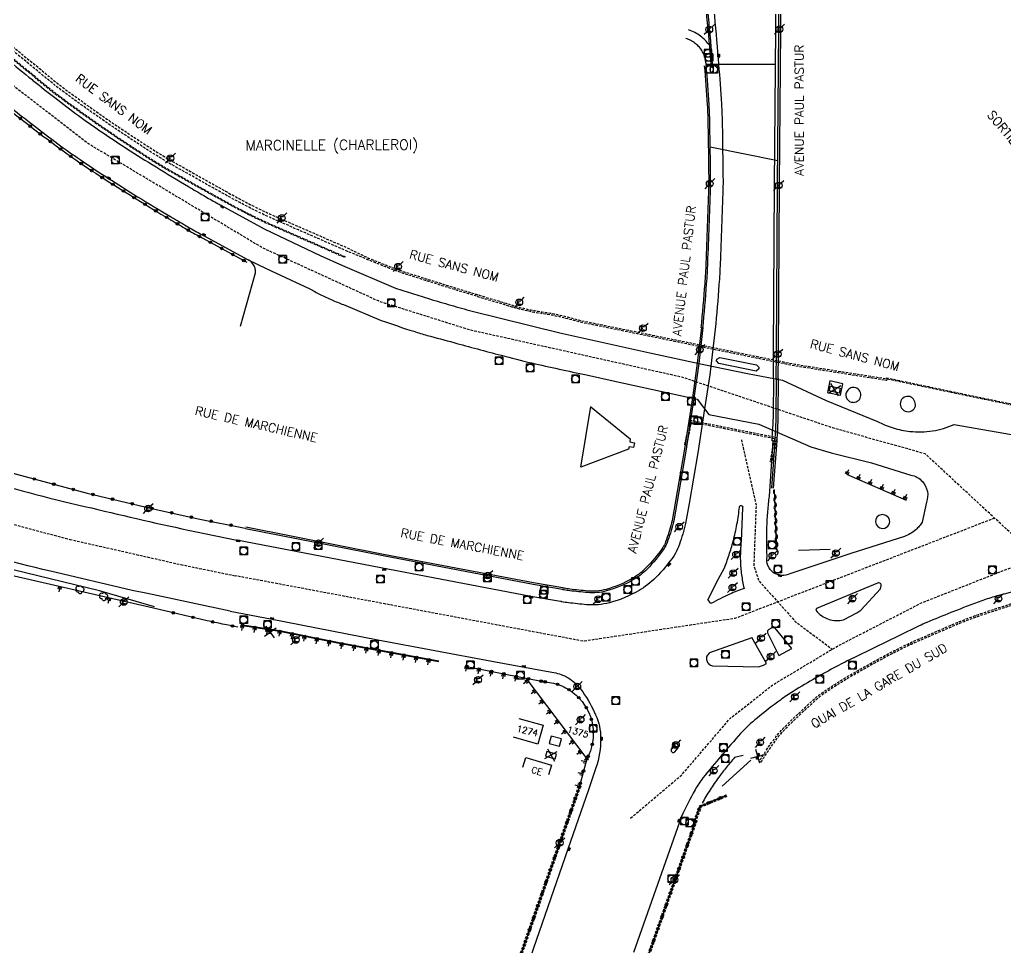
# Model space of a CAD drawing. Header units: millimetres. Extents: x 154000 to 155001, y 121000 to 122000.
# Drawn here: x 154498.4 to 154693.5, y 121604.3 to 121787.9 of the extents above; entities that cross this region are included whole.
import ezdxf
from ezdxf.enums import TextEntityAlignment as Align

# ---------------------------------------------------------------- set-up
doc = ezdxf.new("R2010")
doc.units = ezdxf.units.MM
doc.linetypes.add('DASHED', pattern=[0.75, 0.5, -0.25])
doc.layers.get('0').update_dxf_attribs({"linetype": 'CONTINUOUS'})
for name, color, linetype in [('W0001', 6, 'DASHED'), ('W0008', 7, 'CONTINUOUS'), ('W0017', 7, 'CONTINUOUS'), ('W0100', 7, 'CONTINUOUS'), ('W0112', 1, 'DASHED'), ('W0120', 7, 'CONTINUOUS'), ('W0211', 2, 'CONTINUOUS'), ('W0300', 7, 'CONTINUOUS'), ('W0302', 3, 'CONTINUOUS'), ('W0310', 3, 'CONTINUOUS'), ('W0322', 7, 'CONTINUOUS'), ('W0400', 7, 'CONTINUOUS'), ('W0420', 7, 'CONTINUOUS'), ('W0471', 7, 'CONTINUOUS'), ('W0980', 7, 'CONTINUOUS'), ('W0984', 7, 'CONTINUOUS'), ('W0989', 7, 'CONTINUOUS'), ('W0991', 7, 'CONTINUOUS')]:
    doc.layers.add(name, color=color, linetype=linetype)
doc.styles.get("Standard").update_dxf_attribs({"font": 'romans.shx', "width": 0.85})

# ---------------------------------------------------------------- blocks, each defined once
blk = doc.blocks.new('t322o')
at = {"color": 0, "linetype": 'Continuous'}
for radius in [0.25, 0.15]:
    blk.add_circle((0, 0), radius, dxfattribs=at)
blk = doc.blocks.new('t211o')
at = {"color": 0, "linetype": 'Continuous'}
for p, q in [((-0.29, 0.5), (-0.29, 0)), ((0, 1), (0, 0)), ((0.29, 0.5), (0.29, 0))]:
    blk.add_line(p, q, dxfattribs=at)
blk = doc.blocks.new('T471')
for p, q in [((-0.333334, 0.333334), (-0.333334, -0.333334)), ((-0.333334, 0.333334), (0.333334, 0.333334)), ((-0.333334, 0), (0, 0)), ((0.500001, 0.500001), (1.000002, 1.000002)), ((-0.500001, -0.500001), (-1.000002, -1.000002)), ((-0.333334, -0.333334), (0.333334, -0.333334))]:
    blk.add_line(p, q)
blk.add_ellipse((0, 0), major_axis=(0.471405, 0.471405), ratio=1, start_param=5.4977871438, end_param=11.780972451)
blk = doc.blocks.new('T400')
for p, q in [((-0.15, 0.3), (0.15, 0.3)), ((-0.15, -0.25), (-0.15, 0.3)), ((-0.15, 0.15), (0.15, 0.15)), ((-0.15, 0), (0.15, 0)), ((0.15, 0.3), (0.15, -0.25)), ((-0.15, -0.15), (0.15, -0.15)), ((-0.15, -0.25), (-0.15, -0.3)), ((-0.15, -0.3), (0.15, -0.3)), ((0.15, -0.3), (0.15, -0.25))]:
    blk.add_line(p, q)
blk = doc.blocks.new('T420')
for p, q in [((0.75, 0.75), (-0.75, 0.75)), ((-0.75, 0.75), (-0.75, -0.75)), ((0.75, 0.75), (0.75, -0.75)), ((0.75, -0.75), (-0.75, -0.75))]:
    blk.add_line(p, q)
blk.add_ellipse((0, 0), major_axis=(-0.53, 0.53), ratio=1, start_param=3.926991, end_param=10.210176)
blk = doc.blocks.new('t991o')
at = {"color": 0, "linetype": 'Continuous'}
for p, q in [((-1, 1), (1, -1)), ((-1, -1), (1, 1))]:
    blk.add_line(p, q, dxfattribs=at)
blk = doc.blocks.new('t310o')
at = {"color": 0, "linetype": 'Continuous'}
for centre, start, end in [((-0.5, 0.38), 216.8699, 323.1304), ((0.5, -0.37), 36.8699, 143.1303)]:
    blk.add_arc(centre, 0.625, start, end, dxfattribs=at)
blk = doc.blocks.new('T300')
for p, q in [((-0.8, 0.51), (-0.86, 0.34)), ((-0.86, 0.34), (-0.86, 0.17)), ((-0.86, 0.17), (-0.74, 0.06)), ((-0.69, 0.63), (-0.8, 0.51)), ((-0.8, -0.06), (-0.74, 0.06)), ((-0.74, 0.06), (-0.69, 0.11)), ((-0.57, 0.69), (-0.69, 0.63)), ((-0.46, 0.69), (-0.57, 0.69)), ((-0.29, 0.63), (-0.46, 0.69)), ((-0.29, 0.63), (-0.17, 0.74)), ((-0.23, 0.57), (-0.29, 0.63)), ((-0.17, 0.74), (-0.06, 0.8)), ((-0.06, 0.8), (0.06, 0.8)), ((0.06, 0.8), (0.23, 0.74)), ((0.23, 0.74), (0.34, 0.63)), ((0.34, 0.63), (0.4, 0.51)), ((0.46, 0.46), (0.34, 0.46)), ((0.4, 0.51), (0.4, 0.46)), ((0.57, 0.4), (0.46, 0.46)), ((0.57, 0.4), (0.69, 0.29)), ((0.69, 0.29), (0.74, 0.17)), ((0.74, 0.06), (0.69, -0.17)), ((0.74, 0.17), (0.74, 0.06)), ((-0.8, -0.17), (-0.8, -0.06)), ((-0.8, -0.23), (-0.8, -0.17)), ((-0.74, -0.34), (-0.8, -0.23)), ((-0.69, -0.4), (-0.74, -0.34)), ((-0.51, -0.46), (-0.69, -0.4)), ((-0.4, -0.46), (-0.51, -0.46)), ((-0.4, -0.46), (-0.34, -0.46)), ((-0.34, -0.46), (-0.34, -0.4)), ((-0.34, -0.51), (-0.34, -0.46)), ((-0.29, -0.63), (-0.34, -0.51)), ((-0.17, -0.74), (-0.29, -0.63)), ((-0.06, -0.8), (-0.17, -0.74)), ((0.06, -0.8), (-0.06, -0.8)), ((0.17, -0.74), (0.06, -0.8)), ((0.23, -0.69), (0.17, -0.74)), ((0.29, -0.46), (0.23, -0.46)), ((0.29, -0.63), (0.23, -0.69)), ((0.46, -0.4), (0.29, -0.46)), ((0.34, -0.51), (0.29, -0.63)), ((0.34, -0.51), (0.34, -0.46)), ((0.57, -0.34), (0.46, -0.4)), ((0.63, -0.29), (0.57, -0.34)), ((0.69, -0.17), (0.63, -0.29))]:
    blk.add_line(p, q)

msp = doc.modelspace()

# ---------------------------------------------------------------- linework, layer by layer
at = {"layer": 'W0001', "flags": 128}
for points in [[(154699.76, 121681.47), (154677.65, 121701.96), (154659.29, 121707.11), (154629.66, 121717.09), (154587.56, 121726.46), (154569.68, 121732.09), (154546.49, 121742.72), (154512.02, 121763.32), (154494.41, 121776.93), (154472.35, 121797.85), (154455.27, 121816.04), (154430.91, 121840.41), (154422.7, 121847.01), (154413.52, 121852.64), (154404.98, 121856.02), (154390, 121859.4), (154380.77, 121859.74), (154364.34, 121858.13)], [(154641.27, 121704.73), (154644.17, 121691.88), (154643.72, 121679.83), (154644.72, 121676.82), (154652, 121668.73), (154659.25, 121663.3)], [(154691.38, 121689.23), (154639.99, 121669.38), (154610.03, 121664.87), (154541.19, 121677.81)], [(154619.34, 121629.87), (154629.4, 121638.36), (154639.04, 121649.6), (154647.41, 121656.2), (154660.3, 121663.92), (154676.89, 121672.46), (154699.76, 121681.47), (154728.27, 121685.98)]]:
    msp.add_lwpolyline(points, dxfattribs=at)
at = {"layer": 'W0001'}
msp.add_lwpolyline([(154000, 121849.38), (154049.88, 121845.43), (154104.88, 121841.62), (154124.97, 121839.63), (154159.61, 121836.66), (154193.77, 121833.36), (154220.12, 121829.77), (154253.12, 121819.44), (154272.57, 121811.1), (154291.6, 121801.03), (154309.42, 121788.16), (154318.93, 121781.76), (154336.73, 121769.72), (154350.91, 121761.57), (154390.18, 121733.46), (154409.25, 121721.74), (154432.86, 121710.26), (154463.63, 121698.31), (154487.14, 121690.63), (154508.31, 121685.04), (154530.28, 121680.05), (154541.19, 121677.81)], dxfattribs=at)
at = {"layer": 'W0008', "flags": 128}
for points in [[(154633.8, 121805.05, -0.001139), (154634.02, 121803.62, -0.004332), (154634.79, 121798.19, -0.007607), (154635.91, 121788.61, -0.007607), (154636.74, 121779.01, -0.006264), (154637.32, 121771.21, -0.011658), (154637.48, 121767.01, -0.000522), (154637.62, 121756.65, -0.005475), (154637.63, 121755.67, -0.006394), (154637.6, 121754.39, -0.000553), (154637.07, 121739.67, -0.009535), (154636.83, 121735.46, -0.004538), (154636.09, 121726.63), (154635.22, 121719.34)], [(154467.88, 121798.18), (154471.43, 121793.86), (154473.26, 121791.43), (154473.91, 121790.69), (154477.47, 121787.13), (154480.01, 121784.6), (154483.47, 121781.5, 0.002832), (154488.42, 121777.27, 0.004624), (154491.49, 121774.73, 0.000077), (154496.5, 121770.65, 0.001057), (154496.87, 121770.36, 0.005266), (154501.15, 121766.99, 0.004759), (154505.95, 121763.35, 0.009382), (154510.36, 121760.21, 0.00773), (154515.83, 121756.59, 0.004225), (154521.76, 121752.86, 0.003883), (154528.29, 121748.91, 0.002433), (154531.39, 121747.08, 0.002852), (154534.06, 121745.55, 0.02478), (154534.38, 121745.39, -0.020373), (154534.77, 121745.19), (154543.62, 121740.38)], [(154495.85, 121780.09, 0.000077), (154500.86, 121776.02, 0.001057), (154501.21, 121775.75, 0.005266), (154505.37, 121772.46, 0.004759), (154510.07, 121768.91, 0.009382), (154514.27, 121765.92, 0.00773), (154519.56, 121762.42, 0.004225), (154525.4, 121758.75, 0.003883), (154531.83, 121754.85, 0.002433), (154534.87, 121753.06, 0.00271), (154537.34, 121751.64, -0.016834), (154538.08, 121751.27), (154546.93, 121746.45), (154557.9, 121741.25), (154562.31, 121739.21), (154572.79, 121734.78, 0.002792), (154576.16, 121733.68, 0.002792), (154579.54, 121732.63, 0.003453), (154583.74, 121731.38, 0.003453), (154587.95, 121730.19), (154605.32, 121725.93), (154623.12, 121721.97), (154633.53, 121719.69), (154642.45, 121717.84), (154649.39, 121716.53), (154658.06, 121712.53), (154668.2, 121708.39, 0.048357), (154671.31, 121707.09, 0.048357), (154674.63, 121706.41, 0.064197), (154679.1, 121706.52, 0.064197), (154683.4, 121707.76), (154697.36, 121705.34)], [(154380.31, 121754.57, 0.0686), (154379.03, 121754.66, 0.0705), (154377.77, 121754.25), (154378.03, 121753.64), (154376.29, 121752.26), (154377.69, 121750.55), (154377.6, 121750.41), (154396.87, 121737.31, 0.038358), (154429.56, 121719.39, 0.02132), (154461.98, 121706.26, -0.0128), (154490.71, 121696.96, 0.0166), (154512.62, 121691.25, 0.0077), (154533.07, 121686.6), (154541.38, 121684.89)], [(154542.14, 121727.26), (154545.11, 121737.8, 0.063952), (154545.04, 121738.52, 0.063952), (154544.8, 121739.19, 0.075365), (154544.3, 121739.87, 0.075365), (154543.62, 121740.38), (154547.2, 121738.67), (154555.83, 121734.63, 0.006284), (154556.85, 121734.06, 0.006284), (154557.89, 121733.52, 0.013539), (154560.17, 121732.45, 0.013539), (154562.5, 121731.5), (154569.99, 121728.35, 0.004696), (154576.41, 121726.21, 0.011474), (154579.07, 121725.41, 0.000693), (154584.32, 121723.99, 0.000388), (154593.72, 121721.46, 0.009115), (154599.74, 121719.96, 0.00507), (154610.63, 121717.58), (154616.5, 121716.28), (154632.53, 121712.77), (154634.85, 121709.73), (154644.73, 121707.84), (154654.99, 121703.32), (154659.04, 121702.19), (154667, 121700.21), (154674.81, 121697.76, -0.082639), (154676.07, 121697.3, -0.082639), (154677.11, 121696.46, -0.134157), (154678.07, 121694.53, -0.134157), (154677.91, 121692.39), (154677.05, 121688.47, -0.035648), (154676.47, 121687.67, -0.035648), (154675.78, 121686.95, -0.047159), (154674.72, 121686.18, -0.047159), (154673.53, 121685.61), (154662.91, 121682.24), (154650.88, 121678.23, -0.136554), (154649.24, 121677.89, -0.136554), (154647.65, 121678.44, -0.146473), (154646.53, 121679.84, -0.146473), (154646.37, 121681.63, -0.011487), (154646.27, 121684.62, -0.011487), (154646.32, 121687.61, -0.011507), (154646.5, 121690.61, -0.011507), (154646.82, 121693.59), (154647.3, 121700.51), (154647.56, 121704.51), (154647.38, 121704.55), (154647.44, 121706.65)], [(154633.98, 121710.87), (154632.62, 121702.13), (154630.93, 121692.15), (154630.22, 121688.18), (154630.07, 121687.62, -0.026932), (154628.81, 121683.58, -0.059668), (154627.94, 121681.87, -0.047472), (154624.29, 121677.45, -0.065836), (154621, 121674.92, -0.064753), (154615.18, 121672.5, -0.089152), (154610.6, 121672.1, -0.006544), (154607.01, 121672.48, -0.018038), (154605.72, 121672.68, -0.006685), (154605.56, 121672.71, 0.011297), (154605.47, 121672.73), (154599.61, 121673.74), (154569.89, 121679.39), (154541.38, 121684.89)], [(154634.67, 121673.1), (154636.43, 121676.66), (154637.84, 121679.28, 0.015861), (154638.83, 121681.95, 0.015861), (154639.64, 121684.68, 0.019169), (154640.39, 121688.03, 0.019169), (154640.88, 121691.44, -0.196661), (154640.99, 121691.66, -0.196661), (154641.22, 121691.74, -0.25472), (154641.48, 121691.58, -0.25472), (154641.48, 121691.27), (154641.24, 121684.69, 0.018617), (154641.08, 121682.73, 0.018617), (154641.06, 121680.77, 0.025971), (154641.29, 121678.04, 0.025971), (154641.79, 121675.34, 0.008356), (154640.37, 121674.79, 0.008356), (154638.96, 121674.19, 0.01147), (154637.07, 121673.29, 0.01147), (154635.22, 121672.31), (154634.64, 121673.1)], [(154540.08, 121670.84), (154523.73, 121674.29), (154520.66, 121674.92), (154504.5, 121678.72, -0.0154), (154480.61, 121685.1, -0.0168)], [(154701.54, 121676.31, 0.001389), (154692.39, 121673.97, 0.02126), (154689.57, 121673.12, 0.010204), (154683.83, 121670.97), (154682.7, 121670.55, 0.003722), (154677.96, 121668.58, 0.011724), (154676.47, 121667.91, 0.002056), (154663.52, 121661.61, 0.007667), (154660.08, 121659.86, 0.008581), (154656.02, 121657.62, 0.007597), (154651.53, 121654.95, 0.021032), (154648.99, 121653.24, 0.010999), (154644.37, 121649.67, 0.039121), (154641.12, 121646.6, 0.015163), (154633.66, 121637.81, 0.04166), (154632.09, 121635.47, 0.019992), (154629.44, 121630.21), (154619.91, 121603.26)], [(154540.08, 121670.84), (154548.07, 121669.32), (154569.29, 121665.17), (154591.85, 121660.92), (154602.62, 121658.92, -0.059782), (154605.61, 121658.28, -0.0824), (154607.57, 121657.23, -0.075557), (154609.86, 121654.83, -0.04813), (154612.41, 121650.32, -0.103946), (154613.42, 121645.64, -0.084456), (154612.47, 121639.84), (154611.01, 121635.47), (154606.92, 121623.73), (154599.5, 121602.43), (154588.08, 121569.75), (154581.23, 121550.15)], [(154646.5, 121666.38), (154648.69, 121662.07), (154651.25, 121663.44), (154647.94, 121667.43, 0.042999), (154647.79, 121667.5, 0.042999), (154647.62, 121667.53, 0.046721), (154647.44, 121667.53, 0.046721), (154647.27, 121667.51), (154646.69, 121667.21, 0.078334), (154646.54, 121667.08, 0.078334), (154646.45, 121666.9, 0.102335), (154646.41, 121666.64, 0.102335), (154646.48, 121666.4)], [(154643.34, 121665.56), (154634.98, 121662.57, 0.157472), (154634.45, 121661.9, 0.157472), (154634.41, 121661.04, 0.144055), (154634.82, 121660.36, 0.144055), (154635.54, 121660.02), (154644.63, 121659.82), (154645.62, 121660.12), (154646.23, 121660.47), (154643.36, 121665.59)], [(154627.64, 121644.3), (154627.37, 121643.26, 0.146763), (154627.45, 121643.03, 0.146763), (154627.65, 121642.88, 0.144818), (154627.9, 121642.86, 0.144818), (154628.11, 121642.98), (154628.74, 121643.79, 0.228751), (154628.76, 121644.29, 0.228751), (154628.38, 121644.62, 0.17886), (154627.98, 121644.59, 0.17886), (154627.7, 121644.3)]]:
    msp.add_lwpolyline(points, format="xyb", dxfattribs=at)
msp.add_lwpolyline([(154647.6, 121716.87), (154647.65, 121722.01), (154647.84, 121755.23), (154648.09, 121786.04), (154648.18, 121805.59)], dxfattribs=at)
msp.add_lwpolyline([(154668.77, 121675.25), (154668.96, 121675.86, 0.126092), (154668.93, 121676.11, 0.126092), (154668.78, 121676.31, 0.156813), (154668.5, 121676.42, 0.156813), (154668.2, 121676.35), (154656.14, 121671.34), (154656.02, 121671.01, 0.072517), (154657.13, 121669.94, 0.072517), (154658.51, 121669.24, 0.070054), (154659.97, 121668.96, 0.070054), (154661.46, 121669.1), (154664.12, 121670.52), (154664.88, 121671.05)], format="xyb", close=True, dxfattribs=at)
at = {"layer": 'W0017', "flags": 128}
for points in [[(154635.28, 121778.9, 0.007607), (154634.45, 121788.46, 0.007607), (154633.33, 121797.99, 0.004332), (154632.57, 121803.41, 0.001272), (154632.32, 121804.99)], [(154635.56, 121778.92, 0.007607), (154634.74, 121788.49, 0.007607), (154633.62, 121798.03, 0.004332), (154632.85, 121803.45, 0.001245), (154632.61, 121805)], [(154635.25, 121783.02), (154634.81, 121782.95, 0.037072), (154634.07, 121783.84, 0.037072), (154633.2, 121784.61, 0.043526), (154632.06, 121785.34, 0.043526), (154630.81, 121785.87)], [(154633.36, 121781.92, 0.037072), (154632.79, 121782.61, 0.037072), (154632.12, 121783.2, 0.043526), (154631.24, 121783.77, 0.043526), (154630.27, 121784.17)], [(154634.29, 121779.01, 0.032503), (154634.17, 121779.85, 0.032503), (154633.94, 121780.67, 0.027836), (154633.67, 121781.34, 0.027836), (154633.31, 121781.98)], [(154633.33, 121726.88, 0.004538), (154634.07, 121735.67, 0.009535), (154634.31, 121739.78, 0.000553), (154634.83, 121754.49, 0.006394), (154634.86, 121755.69, 0.005475), (154634.86, 121756.62, 0.000522), (154634.71, 121766.97, 0.011658), (154634.56, 121771.04, 0.006264), (154633.99, 121778.77)], [(154633.65, 121726.85, 0.004538), (154634.39, 121735.64, 0.009535), (154634.62, 121739.76, 0.000553), (154635.15, 121754.48, 0.006394), (154635.18, 121755.69, 0.005475), (154635.18, 121756.62, 0.000522), (154635.03, 121766.98, 0.011658), (154634.88, 121771.06, 0.006264), (154634.3, 121778.8)], [(154663.39, 121712.14, 0.402791), (154664.91, 121713.52, 0.402997), (154663.6, 121715.1, 0.165803), (154662.74, 121714.91, 0.141769), (154662.05, 121714.16, 0.268933), (154662.14, 121712.85, 0.242499), (154663.39, 121712.16)], [(154631.87, 121712.95), (154630.25, 121702.52), (154628.56, 121692.56), (154627.87, 121688.68), (154627.75, 121688.21, -0.026932), (154626.56, 121684.41, -0.059668), (154625.95, 121683.22, -0.047472), (154622.59, 121679.14, -0.065836), (154619.8, 121677, -0.064753), (154614.55, 121674.82, -0.089152), (154610.82, 121674.49, -0.006544), (154607.29, 121674.86, -0.018038), (154606.17, 121675.04, -0.006685), (154606.08, 121675.06, 0.011297), (154605.88, 121675.09), (154600.04, 121676.1), (154570.34, 121681.75), (154543.12, 121687.13)], [(154631.56, 121713.02), (154629.94, 121702.57), (154628.25, 121692.62), (154627.56, 121688.75), (154627.44, 121688.28, -0.026932), (154626.27, 121684.52, -0.059668), (154625.69, 121683.4, -0.047472), (154622.36, 121679.37, -0.065836), (154619.64, 121677.28, -0.064753), (154614.47, 121675.13, -0.089152), (154610.85, 121674.81, -0.006544), (154607.33, 121675.18, -0.018038), (154606.23, 121675.35, -0.006685), (154606.15, 121675.37, 0.011297), (154605.93, 121675.41), (154600.1, 121676.42), (154570.4, 121682.06), (154543.18, 121687.44)], [(154673.97, 121710.31, 0.20782), (154675.25, 121710.65, 0.245588), (154675.71, 121711.7, 0.137659), (154675.33, 121712.77, 0.17738), (154674.59, 121713.28, 0.430381), (154672.74, 121712.13, 0.429902), (154674, 121710.35)], [(154669.69, 121687.28, 0.236529), (154670.59, 121688.25, 0.265842), (154670.31, 121689.41, 0.158605), (154669.37, 121689.92, 0.186652), (154668.47, 121689.75, 0.381223), (154667.95, 121687.99, 0.380094), (154669.64, 121687.27)], [(154641.64, 121642.29), (154639.9, 121641.84, 0.012125), (154638.3, 121639.94, 0.012125), (154636.78, 121637.96, 0.014842), (154635.06, 121635.44, 0.014842), (154633.49, 121632.82)]]:
    msp.add_lwpolyline(points, format="xyb", dxfattribs=at)
for points in [[(154648.17, 121716.76), (154648.22, 121722.01), (154648.4, 121755.23), (154648.65, 121786.03), (154648.74, 121805.61)], [(154648.57, 121716.68), (154648.62, 121722), (154648.8, 121755.22), (154649.05, 121786.03), (154649.14, 121805.63)], [(154633.35, 121726.99), (154632.54, 121719.91)], [(154633.66, 121726.96), (154632.86, 121719.84)], [(154611.49, 121711.28), (154619.26, 121704.94), (154619.15, 121704.36), (154620.11, 121704.16), (154619.94, 121703.23), (154619.08, 121703.38), (154618.89, 121702.86), (154609.47, 121699.33), (154611.45, 121711.31)], [(154647.27, 121695.18), (154647.94, 121704.53), (154648, 121706.4)], [(154648.34, 121704.52), (154648.4, 121706.23)], [(154647.65, 121695.15), (154648.32, 121704.51)], [(154542.55, 121668.14), (154549.84, 121666.99), (154561.66, 121664.62), (154581.37, 121660.99)]]:
    msp.add_lwpolyline(points, dxfattribs=at)
for points in [[(154636.78, 121719.84), (154636.36, 121720.38), (154636.42, 121720.68), (154636.99, 121721.03), (154644.24, 121719.56), (154644.73, 121719.09), (154644.72, 121718.79), (154644.21, 121718.34)], [(154658.3, 121714.13), (154660.85, 121713.58), (154661.34, 121715.84), (154658.79, 121716.39)]]:
    msp.add_lwpolyline(points, close=True, dxfattribs=at)
at = {"layer": 'W0100', "flags": 128}
for points in [[(154660.83, 121714.94), (154660.61, 121713.97), (154658.65, 121714.41), (154658.87, 121715.38)], [(154547.81, 121666.46), (154548.12, 121666.41), (154548.22, 121666.98), (154547.9, 121667.03)], [(154603.63, 121646.11), (154603.23, 121644.66), (154605.24, 121644.11), (154605.64, 121645.56)], [(154604.41, 121641.59), (154604.67, 121642.53), (154602.76, 121643.07), (154602.49, 121642.14)], [(154644.1, 121641.69), (154644.38, 121641.53), (154644.94, 121642.5), (154644.66, 121642.66)]]:
    msp.add_lwpolyline(points, close=True, dxfattribs=at)
for points in [[(154597.2, 121649.6), (154602.01, 121648.23), (154600.95, 121644.49), (154596.14, 121645.86)], [(154598.03, 121639.94), (154598.6, 121641.86), (154603.68, 121640.35), (154603.11, 121638.43)]]:
    msp.add_lwpolyline(points, dxfattribs=at)
at = {"layer": 'W0112', "flags": 128}
for points in [[(154550.86, 121748.15), (154563.57, 121742.59, 0.032303), (154571.51, 121739.09, 0.016616), (154574.92, 121737.87, 0.002518), (154585.48, 121734.55, 0.00254), (154595.98, 121731.36, 0.036375), (154601.8, 121730.07, -0.03373), (154608.2, 121728.7), (154609.23, 121728.4), (154651.85, 121719.71), (154670.04, 121716.83), (154669.98, 121716.48), (154651.79, 121719.36), (154609.15, 121728.06), (154608.1, 121728.36, 0.03373), (154601.75, 121729.72, -0.036375), (154595.88, 121731.02, -0.00254), (154585.37, 121734.21, -0.002518), (154574.81, 121737.53, -0.016616), (154571.38, 121738.76, -0.001393), (154563.32, 121742.02), (154550.61, 121747.58), (154550.26, 121747.73, -0.01436), (154545.19, 121750.05, -0.012489), (154539.5, 121753.04, -0.000932), (154528.45, 121759.23, -0.007857), (154527.19, 121759.97, -0.008132), (154523.02, 121762.58, -0.005118), (154516.48, 121766.93, -0.010222), (154507.46, 121773.34, -0.016804), (154502.23, 121777.5, -0.014463), (154502.11, 121777.6, 0.019649), (154501.91, 121777.78), (154497.06, 121781.74), (154496.55, 121782.18, -0.00331), (154492.5, 121785.76, -0.005063), (154489.9, 121788.13, -0.000371), (154482.98, 121794.61, -0.006606), (154482.62, 121794.95, -0.016983), (154482.59, 121794.98, 0.012472), (154482.41, 121795.17), (154480.16, 121797.48), (154480.43, 121797.82), (154474.85, 121803.25), (154452.69, 121824.88), (154437.39, 121839.78), (154435.01, 121842.17), (154421.21, 121855.57), (154420.96, 121855.84, 0.029544), (154418.2, 121858.55, 0.060618), (154416.63, 121859.61, 0.012186), (154412.26, 121861.72, 0.038757), (154410.83, 121862.24, 0.007285), (154410.64, 121862.29, 0.009085), (154410.49, 121862.33), (154399.59, 121864.6), (154399.64, 121864.85), (154410.55, 121862.58, -0.009085), (154410.71, 121862.54, -0.007285), (154410.9, 121862.49, -0.038757), (154412.37, 121861.96, -0.012186), (154416.75, 121859.84, -0.060618), (154418.37, 121858.75, -0.029544), (154421.15, 121856.02), (154421.39, 121855.75), (154435.19, 121842.36), (154437.57, 121839.96), (154452.88, 121825.07), (154475.04, 121803.43), (154480.6, 121797.91), (154482.86, 121795.6, -0.012472), (154483.05, 121795.39, 0.006606), (154483.4, 121795.06, 0.000371), (154490.33, 121788.59, 0.005063), (154492.91, 121786.22, 0.00331), (154496.96, 121782.65), (154497.46, 121782.21), (154502.3, 121778.26, -0.019649), (154502.54, 121778.05, 0.014463), (154502.63, 121777.97, 0.016804), (154507.83, 121773.84, 0.010222), (154516.83, 121767.44, 0.005118), (154523.36, 121763.1, 0.008132), (154527.51, 121760.5, 0.007857), (154528.76, 121759.78, 0.000932), (154539.81, 121753.58, 0.012489), (154545.47, 121750.61, 0.01436), (154550.5, 121748.3)], [(154550.09, 121746.36), (154549.74, 121746.51, -0.01436), (154544.6, 121748.86, -0.012489), (154538.86, 121751.88, -0.000932), (154527.8, 121758.07, -0.007857), (154526.5, 121758.83, -0.008132), (154522.3, 121761.47, -0.005118), (154515.74, 121765.83, -0.010222), (154506.66, 121772.27, -0.016804), (154501.36, 121776.48, -0.014463), (154501.19, 121776.64, 0.019649), (154501.07, 121776.75), (154496.2, 121780.72), (154495.67, 121781.18, -0.00331), (154491.61, 121784.77, -0.005063), (154489, 121787.16, -0.000371), (154482.07, 121793.64, -0.006606), (154481.68, 121794, -0.016983), (154481.59, 121794.1, 0.012472), (154481.46, 121794.24), (154479.21, 121796.55), (154479.33, 121796.67), (154481.59, 121794.36, -0.012472), (154481.72, 121794.22, 0.016983), (154481.8, 121794.13, 0.006606), (154482.18, 121793.76, 0.000371), (154489.11, 121787.29, 0.005063), (154491.73, 121784.9, 0.00331), (154495.79, 121781.31), (154496.31, 121780.85), (154501.18, 121776.88, -0.019649), (154501.31, 121776.76, 0.014463), (154501.48, 121776.61, 0.016804), (154506.77, 121772.41, 0.010222), (154515.83, 121765.97, 0.005118), (154522.39, 121761.61, 0.008132), (154526.59, 121758.98, 0.007857), (154527.88, 121758.23, 0.000932), (154538.94, 121752.03, 0.012489), (154544.68, 121749.02, 0.01436), (154549.8, 121746.67), (154550.15, 121746.52), (154562.85, 121740.96), (154562.78, 121740.8)], [(154645.06, 121640.87), (154644.76, 121641.05, -0.022683), (154647.87, 121645.67, -0.040639), (154649.92, 121648.02, -0.00796), (154655.79, 121653.53, -0.034621), (154657.24, 121654.68, -0.008714), (154660.12, 121656.57, -0.009272), (154662.88, 121658.25, -0.008813), (154669.37, 121661.88, -0.01179), (154674.33, 121664.39, -0.009289), (154675.41, 121664.88, -0.001215), (154683.7, 121668.45, -0.016922), (154687.79, 121670.03, -0.009785), (154694.99, 121672.39), (154695.1, 121672.05, 0.009785), (154687.91, 121669.7, 0.016922), (154683.84, 121668.12, 0.001215), (154675.55, 121664.56, 0.009289), (154674.48, 121664.07, 0.01179), (154669.54, 121661.57, 0.008813), (154663.06, 121657.94, 0.009272), (154660.31, 121656.27, 0.008714), (154657.44, 121654.38, 0.034621), (154656.03, 121653.26, 0.00796), (154650.17, 121647.76, 0.040639), (154648.16, 121645.46, 0.022683)]]:
    msp.add_lwpolyline(points, format="xyb", close=True, dxfattribs=at)
for points in [[(154742.69, 121701.89), (154722.72, 121705.96), (154692.94, 121711.98), (154678.26, 121715.04), (154670.02, 121716.78), (154670.07, 121717), (154678.3, 121715.26), (154692.98, 121712.2), (154722.77, 121706.18), (154742.74, 121702.11)], [(154609.03, 121636.17), (154604.92, 121624.42), (154597.5, 121603.13), (154586.08, 121570.45), (154579.23, 121550.85)], [(154609.38, 121636.04), (154605.27, 121624.3), (154597.86, 121603.01), (154586.43, 121570.32), (154579.58, 121550.72)], [(154606.39, 121556.14), (154622.57, 121602.33), (154632.08, 121629.28)], [(154606.72, 121556.03), (154622.9, 121602.21), (154632.41, 121629.16)]]:
    msp.add_lwpolyline(points, dxfattribs=at)
for points in [[(154631.04, 121708.65), (154648.3, 121705.21), (154647.32, 121700.31), (154646.97, 121700.37), (154647.88, 121704.93), (154631.32, 121708.24), (154630.41, 121703.68), (154630.06, 121703.75)], [(154632.98, 121632.3), (154633.6, 121632.56), (154638.22, 121634.46), (154638.36, 121634.14), (154633.74, 121632.23), (154633.26, 121632.04), (154632.26, 121629.19), (154631.93, 121629.31)]]:
    msp.add_lwpolyline(points, close=True, dxfattribs=at)
at = {"layer": 'W0120'}
for p, q in [((154632.54, 121719.91), (154631.56, 121713.02)), ((154632.86, 121719.84), (154631.87, 121712.95)), ((154635.22, 121719.34), (154635.02, 121717.63)), ((154635.02, 121717.63), (154633.98, 121710.87)), ((154647.6, 121716.87), (154647.53, 121709.62)), ((154648.17, 121716.86), (154648.1, 121709.62)), ((154648.57, 121716.86), (154648.5, 121709.61)), ((154647.53, 121709.62), (154647.44, 121706.65)), ((154648.1, 121709.6), (154648, 121706.4)), ((154648.5, 121709.59), (154648.4, 121706.23))]:
    msp.add_line(p, q, dxfattribs=at)
at = {"layer": 'W0120', "flags": 128}
for points in [[(154648.06, 121779.01), (154634.29, 121779.01)], [(154635.08, 121762.74), (154648.48, 121760.01)]]:
    msp.add_lwpolyline(points, dxfattribs=at)
at = {"layer": 'W0211'}
msp.add_lwpolyline([(154524.92, 121671.4), (154491.51, 121679.05), (154450.19, 121692.51), (154436.58, 121698.31), (154415.74, 121707.02), (154405.05, 121712.74)], dxfattribs=at)
at = {"layer": 'W0211', "flags": 128}
for points in [[(154662.04, 121697.91), (154673.91, 121692.81)], [(154542.53, 121668.01), (154549.82, 121666.85), (154561.63, 121664.48), (154581.34, 121660.85)], [(154586.9, 121659.87), (154598.6, 121657.55), (154610.67, 121641.58), (154609.22, 121636.21)]]:
    msp.add_lwpolyline(points, dxfattribs=at)
at = {"layer": 'W0302', "flags": 128}
for points in [[(154658.85, 121683.06), (154652.57, 121682.82)], [(154637.43, 121636.21), (154643.16, 121641.31)]]:
    msp.add_lwpolyline(points, dxfattribs=at)
at = {"layer": 'W0310', "flags": 128}
msp.add_lwpolyline([(154648.3, 121682.98), (154647.84, 121694.74)], dxfattribs=at)
at = {"layer": 'W0322', "flags": 128}
for points in [[(154483.12, 121781.1, 0.002832), (154488.08, 121776.87, 0.004624), (154491.16, 121774.31, 0.000077), (154496.17, 121770.24, 0.001057), (154496.53, 121769.94, 0.005266), (154500.82, 121766.57, 0.004759), (154505.64, 121762.92, 0.009382), (154510.06, 121759.77, 0.00773), (154515.54, 121756.14, 0.004225), (154521.49, 121752.41, 0.003883), (154528.02, 121748.45, 0.002433), (154531.12, 121746.62, 0.002852), (154533.79, 121745.09, 0.02478), (154534.16, 121744.9, -0.020373), (154534.52, 121744.72), (154543.37, 121739.91)], [(154399, 121738.69), (154402.36, 121737.1, -0.0211), (154416.19, 121728.96, 0.0294), (154432.57, 121721.04), (154444.35, 121715.92, 0.0177), (154464.53, 121708.24, 0.0198), (154491.58, 121699.56), (154511.77, 121694.2), (154524.54, 121691.17), (154533.77, 121689.12), (154543.06, 121687.27)], [(154525.1, 121671.66), (154514.21, 121674.84), (154492.2, 121680.22, -0.0185), (154475.98, 121684.9, -0.0071), (154460.01, 121690.41, -0.0207), (154430.55, 121701.89), (154404.82, 121713.54)], [(154541.61, 121667.68, -0.012573), (154535.54, 121668.94), (154524.92, 121671.4)], [(154586.9, 121659.87), (154598.6, 121657.55), (154602.43, 121656.83, -0.082516), (154605.71, 121656.03, -0.082516), (154608.55, 121654.21, -0.169417), (154611.81, 121648.27, -0.169417), (154610.67, 121641.58), (154609.22, 121636.21)]]:
    msp.add_lwpolyline(points, format="xyb", dxfattribs=at)
for points in [[(154609.21, 121636.1), (154605.1, 121624.36), (154597.68, 121603.07), (154586.25, 121570.39), (154579.41, 121550.79)], [(154632.06, 121629.26), (154633.09, 121632.2), (154633.65, 121632.43), (154638.28, 121634.34)], [(154606.54, 121556.09), (154622.72, 121602.27), (154632.23, 121629.22)]]:
    msp.add_lwpolyline(points, dxfattribs=at)

# ---------------------------------------------------------------- block references
at = {"layer": 'W0211'}
for p, rotation in [((154662.04, 121697.91), 336.753870768531), ((154664.34, 121696.93), 336.753870768531), ((154666.63, 121695.94), 336.753870768531), ((154668.93, 121694.95), 336.753870768531), ((154671.23, 121693.97), 336.753870768531), ((154673.52, 121692.98), 336.753870768531), ((154506.42, 121675.64), 167.1038554557618), ((154516.17, 121673.41), 167.1038554557618), ((154542.53, 121668.01), 171.0113190405665), ((154545, 121667.62), 171.0113190405665), ((154547.47, 121667.23), 171.0113190405665), ((154549.94, 121666.83), 168.651854497335), ((154552.39, 121666.34), 168.651854497335), ((154554.84, 121665.85), 168.651854497335), ((154557.29, 121665.36), 168.651854497335), ((154559.74, 121664.86), 168.651854497335), ((154562.2, 121664.38), 169.5580789578161), ((154564.66, 121663.93), 169.5580789578161), ((154567.11, 121663.47), 169.5580789578161), ((154569.57, 121663.02), 169.5580789578161), ((154572.03, 121662.57), 169.5580789578161), ((154574.49, 121662.11), 169.5580789578161), ((154576.95, 121661.66), 169.5580789578161), ((154579.41, 121661.21), 169.5580789578161), ((154586.91, 121659.9), 168.6619626425852), ((154589.36, 121659.41), 168.6619626425852), ((154591.81, 121658.91), 168.6619626425852), ((154594.26, 121658.42), 168.6619626425852), ((154596.71, 121657.93), 168.6619626425852), ((154598.95, 121657.09), 127.0785831443269), ((154600.45, 121655.1), 127.0785831443269), ((154601.96, 121653.1), 127.0785831443269), ((154603.47, 121651.11), 127.0785831443269), ((154604.98, 121649.11), 127.0785831443269), ((154606.48, 121647.12), 127.0785831443269), ((154607.99, 121645.13), 127.0785831443269), ((154609.5, 121643.13), 127.0785831443269), ((154610.52, 121641.04), 74.96023155774445), ((154609.87, 121638.63), 74.96023155774445), ((154609.23, 121636.21), 74.96023155774445)]:
    msp.add_blockref('t211o', p, dxfattribs=dict(at, rotation=rotation))
at = {"layer": 'W0300'}
for p in [(154510.38, 121675.06), (154515.08, 121673.7)]:
    msp.add_blockref('T300', p, dxfattribs=at)
at = {"layer": 'W0310', "rotation": 92.21244662074723}
for p in [(154647.87, 121693.93), (154647.93, 121692.37), (154647.99, 121690.8), (154648.05, 121689.24), (154648.11, 121687.67), (154648.17, 121686.11), (154648.24, 121684.54), (154648.3, 121682.98)]:
    msp.add_blockref('t310o', p, dxfattribs=at)
at = {"layer": 'W0322'}
for p, rotation in [((154498.53, 121768.35), 321.7157766787715), ((154500.5, 121766.82), 322.2685497914673), ((154502.48, 121765.29), 322.7366448406653), ((154504.48, 121763.79), 323.1882358092244), ((154506.49, 121762.3), 323.8670627769295), ((154508.52, 121760.84), 324.8575999792847), ((154510.58, 121759.42), 325.7684832839715), ((154512.65, 121758.03), 326.4416995358683), ((154514.74, 121756.66), 327.1149157877652), ((154516.85, 121755.31), 327.5846459626988), ((154518.96, 121753.98), 327.9294948016801), ((154521.08, 121752.65), 328.2743436406613), ((154523.21, 121751.35), 328.5756692561526), ((154525.35, 121750.05), 328.866887640302), ((154527.49, 121748.76), 329.1581060244513), ((154529.64, 121747.49), 329.5215125019996), ((154531.8, 121746.23), 329.9534804773096), ((154533.98, 121744.99), 333.2731859591007), ((154536.18, 121743.82), 331.4498687810925), ((154538.38, 121742.62), 331.4498687810925), ((154540.58, 121741.43), 331.4498687810925), ((154542.77, 121740.23), 331.4498687810925), ((154501.3, 121696.98), 345.1181959392977), ((154505.17, 121695.95), 345.1181959392977), ((154509.03, 121694.92), 345.1181959392977), ((154512.9, 121693.93), 346.6854205227607), ((154516.8, 121693), 346.6854205227607), ((154520.69, 121692.08), 346.6854205227607), ((154524.58, 121691.16), 347.4796679686868), ((154528.49, 121690.3), 347.4796679686868), ((154532.39, 121689.43), 347.4796679686868), ((154536.31, 121688.62), 348.7341853031126), ((154540.23, 121687.84), 348.7341853031126), ((154528.82, 121670.5), 166.9587903065151), ((154532.72, 121669.6), 166.9587903065151), ((154536.61, 121668.7), 167.3250490522915), ((154540.53, 121667.88), 169.184980425731), ((154542.53, 121668.01), 351.0113190410682), ((154545, 121667.62), 351.0113190410682), ((154547.47, 121667.23), 351.0113190410682), ((154549.94, 121666.83), 348.6518544973667), ((154552.39, 121666.34), 348.6518544973667), ((154554.84, 121665.85), 348.6518544973667), ((154557.29, 121665.36), 348.6518544973667), ((154559.74, 121664.86), 348.6518544973667), ((154562.2, 121664.38), 349.5580789578462), ((154564.66, 121663.93), 349.5580789578462), ((154567.11, 121663.47), 349.5580789578462), ((154569.57, 121663.02), 349.5580789578462), ((154572.03, 121662.57), 349.5580789578462), ((154574.49, 121662.11), 349.5580789578462), ((154576.95, 121661.66), 349.5580789578462), ((154579.41, 121661.21), 349.5580789578462), ((154586.9, 121659.87), 348.7902488112038), ((154589.36, 121659.38), 348.7902488112038), ((154591.81, 121658.9), 348.7902488112038), ((154594.26, 121658.41), 348.7902488112038), ((154596.71, 121657.93), 348.7902488112038), ((154599.17, 121657.45), 349.2868009377268), ((154601.62, 121656.98), 349.2868009377268), ((154602.43, 121656.83), 355.7168335941047), ((154604.88, 121656.34), 341.7999743763045), ((154607.13, 121655.28), 327.8831151591423), ((154609.07, 121653.71), 313.9662559422034), ((154610.57, 121651.72), 300.0493967246562), ((154611.55, 121649.42), 286.1325375071089), ((154611.95, 121646.96), 272.2156782891427), ((154611.74, 121644.48), 258.2988190716098), ((154610.94, 121642.11), 244.3819598540768), ((154610.67, 121641.58), 254.960231557921), ((154610.02, 121639.17), 254.960231557921), ((154609.21, 121636.1), 250.6993456947567), ((154609.37, 121636.75), 254.960231557921), ((154608.38, 121633.74), 250.6993456947567), ((154634.83, 121632.92), 22.39894104367755), ((154637.14, 121633.87), 22.39894104367755), ((154607.56, 121631.39), 250.6993456947567), ((154632.89, 121631.62), 70.66657754842375), ((154606.73, 121629.03), 250.6993456947567), ((154632.06, 121629.26), 70.66657754842375), ((154632.22, 121629.21), 70.57514004485436), ((154605.9, 121626.67), 250.6993456947567), ((154631.39, 121626.85), 70.57514004485436), ((154630.56, 121624.49), 70.57514004485436), ((154605.08, 121624.31), 250.7942016378369), ((154604.25, 121621.95), 250.7942016378369), ((154629.73, 121622.14), 70.57514004485436), ((154603.43, 121619.58), 250.7942016378369), ((154628.9, 121619.78), 70.57514004485436), ((154602.61, 121617.22), 250.7942016378369), ((154628.07, 121617.42), 70.57514004485436), ((154601.79, 121614.86), 250.7942016378369), ((154627.23, 121615.06), 70.57514004485436), ((154626.4, 121612.71), 70.57514004485436), ((154600.96, 121612.5), 250.7942016378369), ((154600.14, 121610.14), 250.7942016378369), ((154625.57, 121610.35), 70.57514004485436), ((154599.32, 121607.78), 250.7942016378369), ((154624.74, 121607.99), 70.57514004485436), ((154598.5, 121605.42), 250.7942016378369), ((154623.91, 121605.63), 70.57514004485436)]:
    msp.add_blockref('t322o', p, dxfattribs=dict(at, rotation=rotation))
at = {"layer": 'W0400'}
for p, rotation in [((154636.76, 121780.79), 1.830173680328837), ((154516.08, 121756.49), 59.12682536002045), ((154538.51, 121750.86), 231.4224688179548), ((154534.88, 121745.34), 64.72894313213654), ((154541.66, 121684.76), 262.8366156748452), ((154626.97, 121680.08), 319.8448633056249), ((154570.56, 121679.05), 258.6196343110368), ((154648.88, 121677.87), 254.1938452566777), ((154599.64, 121673.57), 259.3034687853421), ((154548.4, 121669.36), 79.28193219962976), ((154598.21, 121659.89), 80.07314446321159), ((154613.58, 121645.58), 359.7789082242549), ((154637.63, 121643.19), 127.8177628044315), ((154628.92, 121629.41), 332.9412485384686), ((154607.12, 121623.71), 159.821145854674)]:
    msp.add_blockref('T400', p, dxfattribs=dict(at, rotation=rotation))
at = {"layer": 'W0420'}
for p in [(154634.62, 121781.23), (154634.84, 121780.41), (154634.95, 121778.04), (154635.81, 121778.06), (154517.34, 121760.08), (154535.07, 121748.8), (154550.46, 121740.45), (154571.95, 121731.84), (154593.27, 121720.37), (154599.43, 121718.95), (154608.42, 121716.76), (154626.22, 121713.27), (154631.34, 121712.35), (154631.8, 121708.64), (154632.62, 121708.5), (154629.89, 121697.59), (154640.43, 121684.62), (154542.74, 121682.74), (154553.08, 121683.59), (154557.5, 121683.8), (154647.31, 121683.93), (154577.43, 121679.55), (154648.47, 121679.13), (154690.92, 121678.99), (154569.81, 121677.15), (154590.99, 121677.41), (154620.27, 121676.69), (154602.22, 121674.97), (154618.76, 121675.1), (154658.75, 121676.06), (154598.86, 121673.06), (154602.06, 121674.17), (154614.47, 121673.58), (154642.18, 121671.69), (154542.74, 121669.11), (154547.46, 121668.18), (154648.04, 121668.33), (154650.53, 121665.13), (154568.59, 121664.18), (154638.09, 121662.24), (154587.59, 121660.17), (154631.85, 121660.58), (154663.2, 121660.12), (154597.5, 121658.12), (154656.75, 121657.32), (154616.38, 121653.1), (154611.92, 121647.61), (154637.71, 121643.83), (154638.06, 121641.65), (154629.99, 121629.26), (154631.01, 121628.91), (154627.43, 121617.85)]:
    msp.add_blockref('T420', p, dxfattribs=at)
at = {"layer": 'W0471'}
for p in [(154634.91, 121785.93), (154648.79, 121786), (154528.27, 121760.48), (154635, 121755.44), (154648.65, 121755.08), (154550.29, 121748.63), (154573.31, 121739.02), (154597.3, 121731.94), (154621.78, 121726.84), (154633.03, 121722.59), (154648.45, 121721.7), (154523.82, 121691.15), (154628.94, 121687.53), (154557.58, 121684.29), (154659.97, 121682.3), (154640.22, 121682.03), (154647.41, 121681.81), (154639.63, 121678.35), (154591.07, 121677.89), (154639.49, 121675.51), (154519.01, 121672.66), (154612.93, 121673.19), (154663.25, 121673.3), (154692.15, 121673.29), (154553.07, 121665.14), (154645.14, 121665.48), (154647.05, 121661.84), (154589.13, 121657.23), (154608.78, 121655.92), (154651.84, 121653.87), (154609.44, 121649.36), (154628.3, 121644.35), (154644.98, 121644.86), (154635.8, 121639.25), (154605.3, 121624.99), (154628, 121617.63)]:
    msp.add_blockref('T471', p, dxfattribs=at)
at = {"layer": 'W0991', "extrusion": (0, 0, -1), "rotation": 12.66355950744725}
msp.add_blockref('t991o', (-154659.73, 121714.67), dxfattribs=at)
at = {"layer": 'W0991'}
for p, rotation in [((154548.01, 121666.72), 80.51120999999995), ((154603.58, 121642.34), 344.0215157367054), ((154644.52, 121642.1), 60.22729630484849)]:
    msp.add_blockref('t991o', p, dxfattribs=dict(at, rotation=rotation))

# ---------------------------------------------------------------- texts
at = {"layer": 'W0980'}
msp.add_text('MARCINELLE (CHARLEROI)', height=2, rotation=0.274, dxfattribs=at).set_placement((154560.2, 121762.95), align=Align.MIDDLE)
at = {"layer": 'W0984'}
msp.add_text('CE', height=1.25, rotation=343.4529, dxfattribs=at).set_placement((154600.79, 121639.2), align=Align.MIDDLE)
at = {"layer": 'W0989'}
for s, rotation, p in [('AVENUE PAUL PASTUR', 90, (154652.71, 121769.95)), ('RUE SANS NOM', 323.1822, (154517.05, 121771.17)), ('SORTIE R9', 310.1977, (154694.4, 121764.88)), ('AVENUE PAUL PASTUR', 83.551, (154629.92, 121738.19)), ('RUE SANS NOM', 345.1525, (154584.42, 121739.19)), ('RUE SANS NOM', 345.1525, (154663.74, 121721.49)), ('RUE DE MARCHIENNE', 347.2041, (154545.26, 121707.83)), ('AVENUE PAUL PASTUR', 75.753, (154622.75, 121694.98)), ('RUE DE MARCHIENNE', 349.2663, (154586.04, 121684.06)), ('QUAI DE LA GARE DU SUD', 30.2813, (154668.55, 121655.99))]:
    msp.add_text(s, height=1.75, rotation=rotation, dxfattribs=at).set_placement(p, align=Align.MIDDLE)
at = {"layer": 'W0991'}
for s, rotation, p in [('1274', 346.3622, (154598.92, 121647.14)), ('1375', 344.5424, (154608.92, 121646.92))]:
    msp.add_text(s, height=1.25, rotation=rotation, dxfattribs=at).set_placement(p, align=Align.MIDDLE)

doc.saveas('drawing.dxf')
